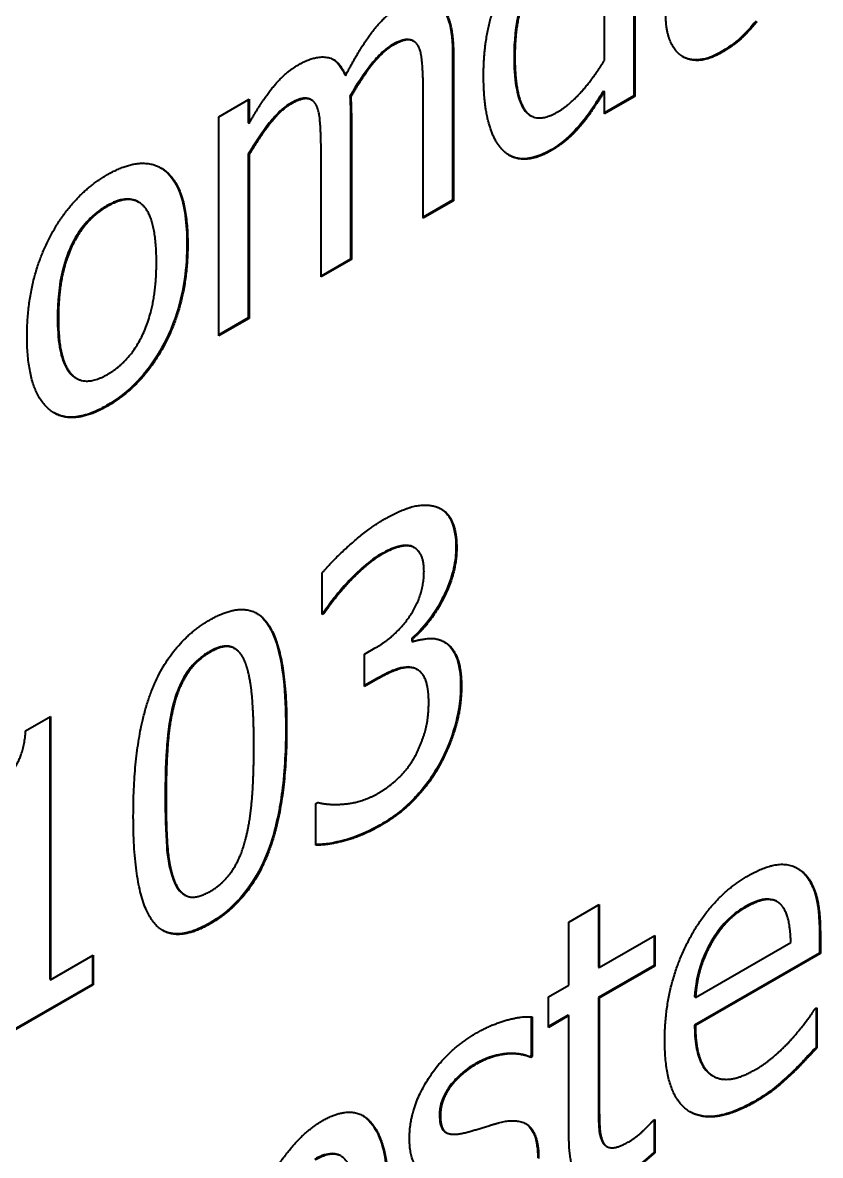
# Model space of a CAD drawing. Header units: millimetres. Extents: x 0 to 5945, y 0 to 4205.
# Drawn here: x 5586.598 to 5589.947, y 3282.714 to 3287.471 of the extents above; entities that cross this region are included whole.
import ezdxf

# ---------------------------------------------------------------- set-up
doc = ezdxf.new("R2010")
doc.units = ezdxf.units.MM
doc.header["$LTSCALE"] = 5
doc.layers.add('가시적인 것(ISO)', color=3, linetype='Continuous', lineweight=40)
doc.layers.add('가시적인 좁은 것(ISO)', color=3, linetype='Continuous', lineweight=35)

msp = doc.modelspace()

# ---------------------------------------------------------------- linework, layer by layer
at = {"layer": '가시적인 것(ISO)'}
for p, q in [((5589.1638, 3288.4404), (5589.1638, 3287.1635)), ((5589.1674, 3288.4424), (5589.1674, 3287.1614)), ((5589.0402, 3287.3118), (5589.0402, 3287.8435)), ((5588.236, 3287.3955), (5588.2395, 3287.3934)), ((5588.4031, 3287.3316), (5588.4031, 3286.7254)), ((5588.4067, 3287.3296), (5588.4067, 3286.7234)), ((5587.9502, 3287.2517), (5587.9537, 3287.2496)), ((5588.2795, 3286.6501), (5588.2795, 3287.1828)), ((5589.0366, 3287.1836), (5589.0402, 3287.1816)), ((5589.0402, 3287.0882), (5589.0402, 3287.1816)), ((5587.4217, 3287.0764), (5587.5489, 3287.1497)), ((5587.5453, 3287.1476), (5587.5453, 3287.0503)), ((5587.5489, 3287.1497), (5587.5489, 3287.0483)), ((5587.8071, 3287.1485), (5587.8106, 3287.1464)), ((5587.9717, 3287.1617), (5587.9752, 3287.1596)), ((5589.1638, 3287.1635), (5589.0402, 3287.0923)), ((5589.1674, 3287.1614), (5589.0402, 3287.0882)), ((5589.1638, 3287.1635), (5589.1674, 3287.1614)), ((5587.4217, 3286.1562), (5587.4217, 3287.0764)), ((5587.9742, 3287.0846), (5587.9742, 3286.4784)), ((5587.9778, 3287.0826), (5587.9778, 3286.4764)), ((5588.7285, 3287.0819), (5588.732, 3287.0799)), ((5587.5453, 3287.0503), (5587.5489, 3287.0483)), ((5587.8506, 3286.4031), (5587.8506, 3286.9358)), ((5587.5453, 3286.9191), (5587.5489, 3286.9171)), ((5587.5453, 3286.9191), (5587.5453, 3286.2314)), ((5587.5489, 3286.9171), (5587.5489, 3286.2294)), ((5587.0816, 3286.7193), (5587.0851, 3286.7173)), ((5588.4031, 3286.7254), (5588.2795, 3286.6542)), ((5588.4067, 3286.7234), (5588.2795, 3286.6501)), ((5588.4031, 3286.7254), (5588.4067, 3286.7234)), ((5587.9742, 3286.4784), (5587.8506, 3286.4072)), ((5587.9778, 3286.4764), (5587.8506, 3286.4031)), ((5587.9742, 3286.4784), (5587.9778, 3286.4764)), ((5587.5453, 3286.2314), (5587.4217, 3286.1602)), ((5587.5489, 3286.2294), (5587.4217, 3286.1562)), ((5587.5453, 3286.2314), (5587.5489, 3286.2294)), ((5586.8206, 3285.9794), (5586.8242, 3285.9774)), ((5588.2269, 3285.2736), (5588.2305, 3285.2715)), ((5588.2384, 3285.2685), (5588.242, 3285.2665)), ((5587.8557, 3284.9862), (5587.8557, 3285.1601)), ((5587.9596, 3285.1187), (5587.9632, 3285.1166)), ((5587.8599, 3284.9927), (5587.8557, 3284.9902)), ((5587.8635, 3284.9906), (5587.8557, 3284.9862)), ((5587.8599, 3284.9927), (5587.8635, 3284.9906)), ((5587.4851, 3284.8445), (5587.4886, 3284.8425)), ((5588.0336, 3284.8193), (5588.0783, 3284.8451)), ((5588.2312, 3284.8855), (5588.2312, 3284.8736)), ((5588.2312, 3284.8855), (5588.2348, 3284.8835)), ((5588.2312, 3284.8736), (5588.2348, 3284.8715)), ((5588.2348, 3284.8835), (5588.2348, 3284.8715)), ((5588.0336, 3284.6832), (5588.0336, 3284.8193)), ((5588.2518, 3284.7562), (5588.2554, 3284.7542)), ((5588.0877, 3284.7184), (5588.0336, 3284.6872)), ((5588.0912, 3284.7163), (5588.0336, 3284.6832)), ((5586.6103, 3284.4965), (5586.7151, 3284.5569)), ((5586.7116, 3284.5549), (5586.7116, 3283.4539)), ((5586.7151, 3284.5569), (5586.7151, 3283.4518)), ((5587.8282, 3284.1912), (5587.8377, 3284.1967)), ((5587.8282, 3284.0173), (5587.8282, 3284.1912)), ((5587.276, 3283.8094), (5587.2796, 3283.8073)), ((5588.8915, 3283.6938), (5589.0187, 3283.767)), ((5589.0151, 3283.765), (5589.0151, 3283.5047)), ((5589.0187, 3283.767), (5589.0187, 3283.5027)), ((5589.7627, 3283.781), (5589.7662, 3283.779)), ((5588.8915, 3283.4294), (5588.8915, 3283.6938)), ((5589.0187, 3283.5027), (5589.2525, 3283.6373)), ((5589.2489, 3283.6353), (5589.2489, 3283.5112)), ((5589.2525, 3283.6373), (5589.2525, 3283.5091)), ((5589.4226, 3283.3776), (5589.8232, 3283.6082)), ((5589.9434, 3283.6477), (5589.9434, 3283.5633)), ((5589.947, 3283.6457), (5589.947, 3283.5612)), ((5586.7151, 3283.4518), (5586.8939, 3283.5548)), ((5586.8939, 3283.5548), (5586.8939, 3283.4296)), ((5589.9434, 3283.5633), (5589.4191, 3283.2613)), ((5589.947, 3283.5612), (5589.4226, 3283.2593)), ((5589.9434, 3283.5633), (5589.947, 3283.5612)), ((5586.8904, 3283.5528), (5586.8904, 3283.4316)), ((5589.2489, 3283.5112), (5589.0151, 3283.3765)), ((5589.2525, 3283.5091), (5589.0187, 3283.3745)), ((5589.2489, 3283.5112), (5589.2525, 3283.5091)), ((5589.0151, 3283.5047), (5589.0187, 3283.5027)), ((5586.8904, 3283.4316), (5586.4023, 3283.1505)), ((5586.8939, 3283.4296), (5586.4023, 3283.1465)), ((5586.7116, 3283.4539), (5586.7151, 3283.4518)), ((5586.8904, 3283.4316), (5586.8939, 3283.4296)), ((5588.8055, 3283.3799), (5588.8915, 3283.4294)), ((5588.8055, 3283.2517), (5588.8055, 3283.3799)), ((5589.0151, 3283.3765), (5589.0151, 3282.9383)), ((5589.0151, 3283.3765), (5589.0187, 3283.3745)), ((5589.0187, 3283.3745), (5589.0187, 3282.9362)), ((5589.4191, 3283.3796), (5589.4226, 3283.3776)), ((5589.9246, 3283.3297), (5589.9323, 3283.3342)), ((5589.9288, 3283.3322), (5589.9288, 3283.1673)), ((5589.9323, 3283.3342), (5589.9323, 3283.1652)), ((5588.7332, 3283.2959), (5588.7332, 3283.1317)), ((5588.7367, 3283.2956), (5588.7367, 3283.1297)), ((5588.8879, 3283.3033), (5588.8055, 3283.2558)), ((5588.8915, 3283.3012), (5588.8055, 3283.2517)), ((5588.8879, 3283.3033), (5588.8915, 3283.3012)), ((5588.8915, 3282.7914), (5588.8915, 3283.3012)), ((5589.4191, 3283.2613), (5589.4226, 3283.2593)), ((5588.7332, 3283.1317), (5588.7263, 3283.1277)), ((5588.7263, 3283.1277), (5588.7299, 3283.1257)), ((5588.7367, 3283.1297), (5588.7299, 3283.1257)), ((5588.7332, 3283.1317), (5588.7367, 3283.1297)), ((5589.9288, 3283.1673), (5589.9323, 3283.1652)), ((5589.4935, 3283.0492), (5589.497, 3283.0472)), ((5589.2447, 3282.8597), (5589.2525, 3282.8642)), ((5589.2489, 3282.8621), (5589.2489, 3282.7271)), ((5589.2525, 3282.8642), (5589.2525, 3282.725)), ((5588.3728, 3282.8116), (5588.3763, 3282.8096)), ((5589.0323, 3282.7693), (5589.0359, 3282.7673)), ((5589.0476, 3282.7531), (5589.0511, 3282.7511)), ((5589.2489, 3282.7271), (5589.2525, 3282.725))]:
    msp.add_line(p, q, dxfattribs=at)
for points, knots in [([(5588.8699, 3287.7982), (5588.8546, 3287.7894), (5588.8394, 3287.779), (5588.8105, 3287.7551), (5588.797, 3287.742), (5588.763, 3287.7032), (5588.7449, 3287.6761), (5588.7144, 3287.6184), (5588.6971, 3287.5793), (5588.6664, 3287.4587), (5588.661, 3287.3907), (5588.661, 3287.3301)], [-0.1624545, -0.1624545, -0.1624545, -0.1624545, -0.1386819, -0.1386819, -0.1163914, -0.1163914, -0.0797493, -0.0797493, -0.0444714, -0.0444714, 0, 0, 0, 0]), ([(5588.3395, 3287.5564), (5588.3647, 3287.536), (5588.3786, 3287.5037), (5588.3989, 3287.4395), (5588.4031, 3287.3867), (5588.4031, 3287.3316)], [-0.06566306, -0.06566306, -0.06566306, -0.06566306, -0.0403897, -0.0403897, 0, 0, 0, 0]), ([(5589.677, 3287.4779), (5589.6564, 3287.4525), (5589.6346, 3287.4284), (5589.5896, 3287.3861), (5589.559, 3287.3652), (5589.524, 3287.345)], [-0.05957308, -0.05957308, -0.05957308, -0.05957308, -0.02969813, -0.02969813, 0, 0, 0, 0]), ([(5588.1487, 3287.3779), (5588.1349, 3287.3699), (5588.1212, 3287.3593), (5588.0893, 3287.3299), (5588.0738, 3287.3115), (5588.0307, 3287.2584), (5587.9991, 3287.2092), (5587.9717, 3287.1617)], [-0.04837341, -0.04837341, -0.04837341, -0.04837341, -0.0419405, -0.0419405, -0.03291733, -0.03291733, 0, 0, 0, 0]), ([(5588.236, 3287.3955), (5588.2354, 3287.3958), (5588.2348, 3287.3961), (5588.223, 3287.4022), (5588.2118, 3287.4015), (5588.1884, 3287.3982), (5588.1686, 3287.3894), (5588.1487, 3287.3779)], [-0.02403173, -0.02403173, -0.02403173, -0.02403173, -0.02366513, -0.02366513, -0.01690219, -0.01690219, 0, 0, 0, 0]), ([(5587.9012, 3287.317), (5587.9029, 3287.316), (5587.9044, 3287.315), (5587.9256, 3287.3001), (5587.9398, 3287.2776), (5587.9502, 3287.2517)], [-0.02675544, -0.02675544, -0.02675544, -0.02675544, -0.02500298, -0.02500298, 0, 0, 0, 0]), ([(5588.661, 3287.3301), (5588.661, 3287.2862), (5588.6633, 3287.2416), (5588.6752, 3287.1708), (5588.6835, 3287.1405), (5588.7062, 3287.0996), (5588.7167, 3287.0887), (5588.7285, 3287.0819)], [-0.09312793, -0.09312793, -0.09312793, -0.09312793, -0.068538, -0.068538, -0.04903162, -0.04903162, -0.03499451, -0.03499451, -0.03499451, -0.03499451]), ([(5589.524, 3287.345), (5589.5085, 3287.3361), (5589.4932, 3287.329), (5589.4587, 3287.3174), (5589.4439, 3287.3157), (5589.4099, 3287.3136), (5589.3876, 3287.3183), (5589.3681, 3287.3291)], [-0.04072356, -0.04072356, -0.04072356, -0.04072356, -0.0342612, -0.0342612, -0.02596549, -0.02596549, -0.0026427, -0.0026427, -0.0026427, -0.0026427]), ([(5589.0366, 3287.1836), (5589.0196, 3287.157), (5589.0025, 3287.1305), (5588.9695, 3287.0809), (5588.9521, 3287.0588), (5588.9343, 3287.0383)], [-0.03584254, -0.03584254, -0.03584254, -0.03584254, -0.01686341, -0.01686341, 0, 0, 0, 0]), ([(5587.7198, 3287.1309), (5587.7054, 3287.1226), (5587.6913, 3287.1117), (5587.6571, 3287.0796), (5587.6408, 3287.0593), (5587.6014, 3287.0092), (5587.572, 3286.9648), (5587.5453, 3286.9191)], [-0.04393803, -0.04393803, -0.04393803, -0.04393803, -0.03903194, -0.03903194, -0.03172074, -0.03172074, 0, 0, 0, 0]), ([(5587.8071, 3287.1485), (5587.8065, 3287.1488), (5587.8059, 3287.1491), (5587.7941, 3287.1552), (5587.7829, 3287.1545), (5587.7595, 3287.1512), (5587.7397, 3287.1424), (5587.7198, 3287.1309)], [-0.02403173, -0.02403173, -0.02403173, -0.02403173, -0.02366513, -0.02366513, -0.01690219, -0.01690219, 0, 0, 0, 0]), ([(5587.9717, 3287.1617), (5587.9725, 3287.1481), (5587.9732, 3287.1338), (5587.974, 3287.1151), (5587.9742, 3287.0993), (5587.9742, 3287.0846)], [-0.01412506, -0.01412506, -0.01412506, -0.01412506, -0.01077183, -0.01077183, 0, 0, 0, 0]), ([(5588.9343, 3287.0383), (5588.9093, 3287.0089), (5588.8886, 3286.9905), (5588.8566, 3286.9629), (5588.833, 3286.9471), (5588.8106, 3286.9342)], [-0.02791302, -0.02791302, -0.02791302, -0.02791302, -0.01906525, -0.01906525, 0, 0, 0, 0]), ([(5588.8106, 3286.9342), (5588.7867, 3286.9205), (5588.7632, 3286.9104), (5588.7179, 3286.8993), (5588.6965, 3286.8981), (5588.6637, 3286.9038), (5588.6517, 3286.9081), (5588.6406, 3286.9142)], [-0.06796176, -0.06796176, -0.06796176, -0.06796176, -0.0477141, -0.0477141, -0.02799481, -0.02799481, -0.01466847, -0.01466847, -0.01466847, -0.01466847]), ([(5587.1767, 3286.862), (5587.1787, 3286.8608), (5587.1806, 3286.8596), (5587.2183, 3286.8349), (5587.2403, 3286.7995), (5587.2792, 3286.7022), (5587.2875, 3286.6235), (5587.2875, 3286.5431)], [-0.09548026, -0.09548026, -0.09548026, -0.09548026, -0.09363038, -0.09363038, -0.05902886, -0.05902886, 0, 0, 0, 0]), ([(5586.9505, 3286.7018), (5586.9345, 3286.6926), (5586.9185, 3286.6817), (5586.8884, 3286.6567), (5586.8744, 3286.643), (5586.8408, 3286.6039), (5586.8233, 3286.5774), (5586.7898, 3286.5125), (5586.7761, 3286.4745), (5586.7499, 3286.3675), (5586.7442, 3286.2973), (5586.7442, 3286.2303)], [-0.1354496, -0.1354496, -0.1354496, -0.1354496, -0.1187598, -0.1187598, -0.1032644, -0.1032644, -0.0794084, -0.0794084, -0.0492342, -0.0492342, 0, 0, 0, 0]), ([(5587.0816, 3286.7193), (5587.0815, 3286.7194), (5587.0814, 3286.7195), (5587.0656, 3286.7285), (5587.0476, 3286.732), (5587.0028, 3286.7273), (5586.9768, 3286.717), (5586.9505, 3286.7018)], [-0.04114436, -0.04114436, -0.04114436, -0.04114436, -0.04101288, -0.04101288, -0.02228505, -0.02228505, 0, 0, 0, 0]), ([(5587.2875, 3286.5431), (5587.2875, 3286.4954), (5587.2846, 3286.4452), (5587.2709, 3286.3494), (5587.2611, 3286.3033), (5587.2241, 3286.184), (5587.1963, 3286.1298), (5587.1467, 3286.0448), (5587.1155, 3286.0025), (5587.0388, 3285.922), (5586.995, 3285.8887), (5586.9505, 3285.8631)], [-0.1332198, -0.1332198, -0.1332198, -0.1332198, -0.1137885, -0.1137885, -0.0968263, -0.0968263, -0.0702692, -0.0702692, -0.0377546, -0.0377546, 0, 0, 0, 0]), ([(5586.7442, 3286.2303), (5586.7442, 3286.1885), (5586.7466, 3286.1466), (5586.7581, 3286.0784), (5586.7663, 3286.0491), (5586.7931, 3285.9986), (5586.809, 3285.9861), (5586.8206, 3285.9794)], [-0.08182102, -0.08182102, -0.08182102, -0.08182102, -0.06687704, -0.06687704, -0.05461026, -0.05461026, -0.04084283, -0.04084283, -0.04084283, -0.04084283]), ([(5586.9505, 3285.8631), (5586.9262, 3285.8491), (5586.9018, 3285.8374), (5586.8556, 3285.8212), (5586.8339, 3285.8164), (5586.7815, 3285.813), (5586.7536, 3285.8191), (5586.7291, 3285.8328)], [-0.2314011, -0.2314011, -0.2314011, -0.2314011, -0.1968434, -0.1968434, -0.1646481, -0.1646481, -0.1156885, -0.1156885, -0.1156885, -0.1156885]), ([(5588.3531, 3285.4298), (5588.3588, 3285.4264), (5588.3641, 3285.4225), (5588.3811, 3285.4071), (5588.3909, 3285.3932), (5588.4118, 3285.3463), (5588.4169, 3285.3078), (5588.4169, 3285.2667)], [-0.05358236, -0.05358236, -0.05358236, -0.05358236, -0.04672289, -0.04672289, -0.03019584, -0.03019584, 0, 0, 0, 0]), ([(5588.2269, 3285.2736), (5588.2026, 3285.2793), (5588.1805, 3285.2733), (5588.1485, 3285.2637), (5588.1263, 3285.2534), (5588.104, 3285.2406)], [-0.02782653, -0.02782653, -0.02782653, -0.02782653, -0.01889632, -0.01889632, 0, 0, 0, 0]), ([(5588.104, 3285.2406), (5588.0685, 3285.2201), (5588.042, 3285.1973), (5588.0066, 3285.1662), (5587.9829, 3285.1432), (5587.9596, 3285.1187)], [-0.03103479, -0.03103479, -0.03103479, -0.03103479, -0.02134227, -0.02134227, 0, 0, 0, 0]), ([(5588.4169, 3285.2667), (5588.4169, 3285.2393), (5588.4139, 3285.2106), (5588.4008, 3285.1511), (5588.3912, 3285.1216), (5588.3632, 3285.0563), (5588.3407, 3285.0139), (5588.288, 3284.9399), (5588.2608, 3284.9102), (5588.2312, 3284.8855)], [-0.10433, -0.10433, -0.10433, -0.10433, -0.0793768, -0.0793768, -0.0550269, -0.0550269, -0.0257442, -0.0257442, 0, 0, 0, 0]), ([(5587.9596, 3285.1187), (5587.9274, 3285.0834), (5587.9094, 3285.0598), (5587.8885, 3285.0322), (5587.8738, 3285.0123), (5587.8599, 3284.9927)], [-0.02108501, -0.02108501, -0.02108501, -0.02108501, -0.01452286, -0.01452286, 0, 0, 0, 0]), ([(5587.5789, 3284.9917), (5587.5833, 3284.989), (5587.5876, 3284.9861), (5587.6092, 3284.9692), (5587.6346, 3284.9425), (5587.6916, 3284.7885), (5587.7026, 3284.6522), (5587.7026, 3284.5125)], [-0.1821808, -0.1821808, -0.1821808, -0.1821808, -0.166914, -0.166914, -0.1025074, -0.1025074, 0, 0, 0, 0]), ([(5587.4851, 3284.8445), (5587.4846, 3284.8448), (5587.4841, 3284.845), (5587.4703, 3284.8526), (5587.4568, 3284.8542), (5587.4234, 3284.8503), (5587.4022, 3284.8414), (5587.3812, 3284.8293)], [-0.03090274, -0.03090274, -0.03090274, -0.03090274, -0.03045864, -0.03045864, -0.01784843, -0.01784843, 0, 0, 0, 0]), ([(5588.3693, 3284.87), (5588.3787, 3284.8643), (5588.387, 3284.8569), (5588.4067, 3284.8331), (5588.414, 3284.8171), (5588.4319, 3284.7769), (5588.4367, 3284.7314), (5588.4367, 3284.6858)], [-0.0438611, -0.0438611, -0.0438611, -0.0438611, -0.0399867, -0.0399867, -0.0334581, -0.0334581, 0, 0, 0, 0]), ([(5587.3812, 3284.8293), (5587.3683, 3284.8218), (5587.3553, 3284.8131), (5587.3313, 3284.7936), (5587.3202, 3284.783), (5587.2995, 3284.7595), (5587.2845, 3284.7405), (5587.2523, 3284.68), (5587.2403, 3284.6464), (5587.2316, 3284.6139)], [-0.08378199, -0.08378199, -0.08378199, -0.08378199, -0.06139139, -0.06139139, -0.04110778, -0.04110778, -0.02142471, -0.02142471, 0, 0, 0, 0]), ([(5588.239, 3284.7618), (5588.2294, 3284.7646), (5588.219, 3284.7656), (5588.192, 3284.7639), (5588.178, 3284.7594), (5588.1444, 3284.7483), (5588.1159, 3284.7346), (5588.0877, 3284.7184)], [-0.03274112, -0.03274112, -0.03274112, -0.03274112, -0.02914895, -0.02914895, -0.02391107, -0.02391107, 0, 0, 0, 0]), ([(5588.4367, 3284.6858), (5588.4367, 3284.6138), (5588.4234, 3284.5556), (5588.3982, 3284.465), (5588.3763, 3284.411), (5588.3473, 3284.358)], [-0.05981794, -0.05981794, -0.05981794, -0.05981794, -0.03623744, -0.03623744, 0, 0, 0, 0]), ([(5587.2316, 3284.6139), (5587.2155, 3284.5559), (5587.2076, 3284.4939), (5587.2018, 3284.4142), (5587.1964, 3284.3405), (5587.1964, 3284.22)], [-0.2746672, -0.2746672, -0.2746672, -0.2746672, -0.0884611, -0.0884611, 0, 0, 0, 0]), ([(5587.7026, 3284.5125), (5587.7026, 3284.427), (5587.6987, 3284.334), (5587.6778, 3284.1734), (5587.6633, 3284.0976), (5587.6265, 3283.9866), (5587.6075, 3283.9381), (5587.5553, 3283.848), (5587.5283, 3283.8117), (5587.4607, 3283.7411), (5587.4211, 3283.7114), (5587.3812, 3283.6884)], [-0.2472625, -0.2472625, -0.2472625, -0.2472625, -0.1613508, -0.1613508, -0.0963333, -0.0963333, -0.0618763, -0.0618763, -0.0338693, -0.0338693, 0, 0, 0, 0]), ([(5588.3473, 3284.358), (5588.3327, 3284.3312), (5588.3166, 3284.3056), (5588.2787, 3284.2537), (5588.2588, 3284.2308), (5588.1962, 3284.1659), (5588.148, 3284.13), (5588.0997, 3284.1022)], [-0.07148187, -0.07148187, -0.07148187, -0.07148187, -0.05716317, -0.05716317, -0.04099243, -0.04099243, 0, 0, 0, 0]), ([(5587.1964, 3284.22), (5587.1964, 3284.1518), (5587.1977, 3284.0735), (5587.2048, 3283.9824), (5587.2101, 3283.923), (5587.2307, 3283.8701)], [-0.1797337, -0.1797337, -0.1797337, -0.1797337, -0.0506673, -0.0506673, 0, 0, 0, 0]), ([(5588.0997, 3284.1022), (5588.0281, 3284.061), (5587.9741, 3284.0449), (5587.909, 3284.027), (5587.8659, 3284.0186), (5587.8282, 3284.0193)], [-0.05838601, -0.05838601, -0.05838601, -0.05838601, -0.03694874, -0.03694874, -0.00112446, -0.00112446, -0.00112446, -0.00112446]), ([(5589.8592, 3283.9143), (5589.8732, 3283.9044), (5589.8852, 3283.8918), (5589.9088, 3283.857), (5589.9172, 3283.8358), (5589.9384, 3283.7728), (5589.9434, 3283.709), (5589.9434, 3283.6477)], [-0.06785624, -0.06785624, -0.06785624, -0.06785624, -0.05791182, -0.05791182, -0.04497634, -0.04497634, 0, 0, 0, 0]), ([(5587.2307, 3283.8701), (5587.2361, 3283.8559), (5587.2428, 3283.8429), (5587.2581, 3283.8226), (5587.2664, 3283.8149), (5587.276, 3283.8094)], [-0.05551213, -0.05551213, -0.05551213, -0.05551213, -0.04308536, -0.04308536, -0.03243009, -0.03243009, -0.03243009, -0.03243009]), ([(5589.6323, 3283.7587), (5589.6161, 3283.7495), (5589.5998, 3283.7386), (5589.5644, 3283.7104), (5589.5513, 3283.6966), (5589.5199, 3283.6617), (5589.4995, 3283.6319), (5589.4819, 3283.5996)], [-0.03522729, -0.03522729, -0.03522729, -0.03522729, -0.02935181, -0.02935181, -0.02212217, -0.02212217, 0, 0, 0, 0]), ([(5589.7627, 3283.781), (5589.7584, 3283.7835), (5589.754, 3283.7854), (5589.7364, 3283.791), (5589.7238, 3283.7909), (5589.6888, 3283.7874), (5589.6599, 3283.7746), (5589.6323, 3283.7587)], [-0.03520936, -0.03520936, -0.03520936, -0.03520936, -0.03201187, -0.03201187, -0.02341156, -0.02341156, 0, 0, 0, 0]), ([(5587.3812, 3283.6884), (5587.3566, 3283.6743), (5587.332, 3283.6627), (5587.2859, 3283.6478), (5587.2647, 3283.644), (5587.2224, 3283.6446), (5587.2026, 3283.6497), (5587.1851, 3283.6594)], [-0.3574821, -0.3574821, -0.3574821, -0.3574821, -0.2990686, -0.2990686, -0.2453836, -0.2453836, -0.1863245, -0.1863245, -0.1863245, -0.1863245]), ([(5589.4819, 3283.5996), (5589.4629, 3283.5648), (5589.448, 3283.5294), (5589.4313, 3283.4693), (5589.4228, 3283.4321), (5589.4191, 3283.3796)], [-0.09278401, -0.09278401, -0.09278401, -0.09278401, -0.03712524, -0.03712524, 0, 0, 0, 0]), ([(5589.4191, 3283.2613), (5589.4191, 3283.2299), (5589.421, 3283.1992), (5589.43, 3283.1463), (5589.4364, 3283.1233), (5589.4575, 3283.0794), (5589.473, 3283.061), (5589.4935, 3283.0492)], [-0.12236679, -0.12236679, -0.12236679, -0.12236679, -0.09940699, -0.09940699, -0.07930902, -0.07930902, -0.05480519, -0.05480519, -0.05480519, -0.05480519]), ([(5588.7263, 3283.1277), (5588.6876, 3283.1438), (5588.6488, 3283.1443), (5588.5786, 3283.1354), (5588.5388, 3283.1221), (5588.4977, 3283.0984)], [-0.06393371, -0.06393371, -0.06393371, -0.06393371, -0.03491759, -0.03491759, 0, 0, 0, 0]), ([(5589.9288, 3283.1673), (5589.9059, 3283.1428), (5589.8803, 3283.1158), (5589.8542, 3283.0883), (5589.8336, 3283.0675), (5589.8136, 3283.0493)], [-0.02400064, -0.02400064, -0.02400064, -0.02400064, -0.01762699, -0.01762699, 0, 0, 0, 0]), ([(5588.4977, 3283.0984), (5588.481, 3283.0888), (5588.4643, 3283.0775), (5588.4331, 3283.0517), (5588.4187, 3283.0377), (5588.3873, 3283.0011), (5588.3778, 3282.9852), (5588.3663, 3282.9652), (5588.36, 3282.9505), (5588.3502, 3282.9171), (5588.3481, 3282.8995), (5588.3481, 3282.8831)], [-0.03200283, -0.03200283, -0.03200283, -0.03200283, -0.02878977, -0.02878977, -0.02585873, -0.02585873, -0.02199873, -0.02199873, -0.01205069, -0.01205069, 0, 0, 0, 0]), ([(5589.8136, 3283.0493), (5589.7916, 3283.0289), (5589.7692, 3283.0092), (5589.7226, 3282.9724), (5589.6943, 3282.9547), (5589.6701, 3282.9408)], [-0.03994906, -0.03994906, -0.03994906, -0.03994906, -0.02053288, -0.02053288, 0, 0, 0, 0]), ([(5589.0151, 3282.9383), (5589.0151, 3282.9023), (5589.0153, 3282.8664), (5589.0187, 3282.8078), (5589.0235, 3282.7867), (5589.0323, 3282.7693)], [-0.04455538, -0.04455538, -0.04455538, -0.04455538, -0.01817016, -0.01817016, 0, 0, 0, 0]), ([(5589.6701, 3282.9408), (5589.6385, 3282.9226), (5589.6067, 3282.9071), (5589.5474, 3282.886), (5589.52, 3282.8795), (5589.4586, 3282.8755), (5589.4273, 3282.8818), (5589.4, 3282.897)], [-0.25738, -0.25738, -0.25738, -0.25738, -0.2101741, -0.2101741, -0.167381, -0.167381, -0.1099943, -0.1099943, -0.1099943, -0.1099943]), ([(5588.0248, 3282.8813), (5588.0273, 3282.8798), (5588.0297, 3282.8783), (5588.0577, 3282.8586), (5588.0801, 3282.8282), (5588.1215, 3282.7231), (5588.1298, 3282.642), (5588.1298, 3282.5596)], [-0.1045878, -0.1045878, -0.1045878, -0.1045878, -0.100807, -0.100807, -0.0604437, -0.0604437, 0, 0, 0, 0]), ([(5588.3481, 3282.8831), (5588.3481, 3282.8704), (5588.349, 3282.8579), (5588.3537, 3282.8365), (5588.3573, 3282.8272), (5588.3651, 3282.8174), (5588.3682, 3282.8143), (5588.3728, 3282.8117)], [-0.0795457, -0.0795457, -0.0795457, -0.0795457, -0.0578904, -0.0578904, -0.03747234, -0.03747234, -0.02905041, -0.02905041, -0.02905041, -0.02905041]), ([(5588.7087, 3282.8476), (5588.709, 3282.8474), (5588.7094, 3282.8472), (5588.7231, 3282.8385), (5588.7359, 3282.8252), (5588.7567, 3282.7748), (5588.7607, 3282.7398), (5588.7607, 3282.7033)], [-0.04960021, -0.04960021, -0.04960021, -0.04960021, -0.04903769, -0.04903769, -0.02674535, -0.02674535, 0, 0, 0, 0]), ([(5587.9311, 3282.7128), (5587.9309, 3282.7129), (5587.9308, 3282.713), (5587.9182, 3282.7201), (5587.9038, 3282.7227), (5587.867, 3282.7187), (5587.845, 3282.7097), (5587.823, 3282.697)], [-0.03375337, -0.03375337, -0.03375337, -0.03375337, -0.03359246, -0.03359246, -0.01870461, -0.01870461, 0, 0, 0, 0]), ([(5589.2489, 3282.7271), (5589.2168, 3282.698), (5589.1915, 3282.678), (5589.1538, 3282.6491), (5589.1307, 3282.6332), (5589.108, 3282.6201)], [-0.03242558, -0.03242558, -0.03242558, -0.03242558, -0.01932845, -0.01932845, 0, 0, 0, 0])]:
    msp.add_open_spline(points, degree=3, knots=knots, dxfattribs=at)
for points, degree in [([(5588.8734, 3287.7961), (5588.7754, 3287.7397), (5588.6645, 3287.497), (5588.6645, 3287.328)], 2), ([(5588.533, 3287.2493), (5588.533, 3287.3706), (5588.5846, 3287.5771), (5588.6302, 3287.67)], 2), ([(5588.3431, 3287.5543), (5588.3732, 3287.5299), (5588.4067, 3287.424), (5588.4067, 3287.3296)], 2), ([(5587.9537, 3287.2496), (5588.0113, 3287.3613), (5588.1205, 3287.5046), (5588.1849, 3287.5418)], 2), ([(5589.3651, 3287.3309), (5589.3341, 3287.3509), (5589.298, 3287.4414), (5589.298, 3287.503)], 2), ([(5589.6805, 3287.4758), (5589.647, 3287.4347), (5589.5842, 3287.3757), (5589.5275, 3287.343)], 2), ([(5588.1523, 3287.3759), (5588.1127, 3287.3531), (5588.0233, 3287.243), (5587.9752, 3287.1596)], 2), ([(5588.2588, 3287.3727), (5588.2451, 3287.3975), (5588.1952, 3287.4006), (5588.1523, 3287.3759)], 2), ([(5588.2795, 3287.1828), (5588.2795, 3287.2464), (5588.2717, 3287.3503), (5588.2588, 3287.3727)], 2), ([(5587.756, 3287.2948), (5587.8231, 3287.3334), (5587.9262, 3287.3182), (5587.9537, 3287.2496)], 2), ([(5588.6645, 3287.328), (5588.6645, 3287.165), (5588.7496, 3287.0421), (5588.8442, 3287.0966)], 2), ([(5589.5275, 3287.343), (5589.4802, 3287.3158), (5589.3969, 3287.3105), (5589.3651, 3287.3309)], 2), ([(5587.5489, 3287.0483), (5587.5987, 3287.1376), (5587.6967, 3287.2606), (5587.756, 3287.2948)], 2), ([(5588.8442, 3287.0966), (5588.894, 3287.1253), (5588.9955, 3287.2393), (5589.0402, 3287.3118)], 2), ([(5588.6112, 3286.9386), (5588.5734, 3286.9774), (5588.533, 3287.133), (5588.533, 3287.2493)], 2), ([(5589.0402, 3287.1816), (5589.0101, 3287.1345), (5588.9671, 3287.07), (5588.9379, 3287.0362)], 2), ([(5587.7234, 3287.1289), (5587.6821, 3287.1051), (5587.5918, 3286.9906), (5587.5489, 3286.9171)], 2), ([(5587.8299, 3287.1257), (5587.8162, 3287.1505), (5587.7663, 3287.1536), (5587.7234, 3287.1289)], 2), ([(5587.8506, 3286.9358), (5587.8506, 3286.9994), (5587.8428, 3287.1033), (5587.8299, 3287.1257)], 2), ([(5587.9752, 3287.1596), (5587.9761, 3287.1462), (5587.9778, 3287.1084), (5587.9778, 3287.0826)], 2), ([(5588.9379, 3287.0362), (5588.9112, 3287.005), (5588.8528, 3286.9544), (5588.8141, 3286.9322)], 2), ([(5588.8141, 3286.9322), (5588.7522, 3286.8965), (5588.6473, 3286.8988), (5588.6112, 3286.9386)], 2), ([(5586.9541, 3286.833), (5587.1071, 3286.9211), (5587.291, 3286.7726), (5587.291, 3286.541)], 2), ([(5586.6163, 3286.1525), (5586.6163, 3286.383), (5586.8019, 3286.7454), (5586.9541, 3286.833)], 2), ([(5586.9541, 3286.6998), (5586.8552, 3286.6429), (5586.7478, 3286.4071), (5586.7478, 3286.2282)], 2), ([(5587.1595, 3286.4653), (5587.1595, 3286.6442), (5587.0529, 3286.7567), (5586.9541, 3286.6998)], 2), ([(5587.291, 3286.541), (5587.291, 3286.3085), (5587.1071, 3285.9492), (5586.9541, 3285.8611)], 2), ([(5586.9541, 3285.9942), (5587.0521, 3286.0506), (5587.1595, 3286.2884), (5587.1595, 3286.4653)], 2), ([(5586.7478, 3286.2282), (5586.7478, 3286.0543), (5586.8552, 3285.9373), (5586.9541, 3285.9942)], 2), ([(5586.9541, 3285.8611), (5586.7968, 3285.7705), (5586.6163, 3285.9279), (5586.6163, 3286.1525)], 2), ([(5588.1187, 3285.3871), (5588.1875, 3285.4267), (5588.2889, 3285.4513), (5588.3302, 3285.4393)], 2), ([(5588.3302, 3285.4393), (5588.3749, 3285.4263), (5588.4204, 3285.3402), (5588.4204, 3285.2647)], 2), ([(5587.8557, 3285.1601), (5587.8996, 3285.2141), (5588.0508, 3285.348), (5588.1187, 3285.3871)], 2), ([(5588.2305, 3285.2715), (5588.2047, 3285.2776), (5588.1428, 3285.2588), (5588.1076, 3285.2385)], 2), ([(5588.2384, 3285.2685), (5588.2348, 3285.2706), (5588.231, 3285.2723), (5588.2269, 3285.2736)], 3), ([(5588.2829, 3285.1686), (5588.2829, 3285.2153), (5588.2528, 3285.2645), (5588.2305, 3285.2715)], 2), ([(5588.1076, 3285.2385), (5588.0706, 3285.2172), (5587.9984, 3285.1538), (5587.9632, 3285.1166)], 2), ([(5588.4204, 3285.2647), (5588.4204, 3285.1633), (5588.3113, 3284.9474), (5588.2348, 3284.8835)], 2), ([(5588.0783, 3284.8451), (5588.1694, 3284.8975), (5588.2829, 3285.0682), (5588.2829, 3285.1686)], 2), ([(5587.9632, 3285.1166), (5587.9305, 3285.0809), (5587.8824, 3285.0174), (5587.8635, 3284.9906)], 2), ([(5587.3847, 3284.9634), (5587.5506, 3285.0589), (5587.7062, 3284.8305), (5587.7062, 3284.5105)], 2), ([(5587.0624, 3284.1388), (5587.0624, 3284.4707), (5587.2197, 3284.8683), (5587.3847, 3284.9634)], 2), ([(5587.5325, 3284.7852), (5587.5119, 3284.8359), (5587.4414, 3284.8599), (5587.3847, 3284.8272)], 2), ([(5588.2348, 3284.8715), (5588.2666, 3284.8819), (5588.3388, 3284.8877), (5588.3697, 3284.8698)], 2), ([(5588.3697, 3284.8698), (5588.4007, 3284.8528), (5588.4402, 3284.7643), (5588.4402, 3284.6838)], 2), ([(5587.3847, 3284.8272), (5587.328, 3284.7946), (5587.2558, 3284.6884), (5587.2351, 3284.6119)], 2), ([(5587.5686, 3284.4313), (5587.5686, 3284.5575), (5587.5523, 3284.7339), (5587.5325, 3284.7852)], 2), ([(5588.2425, 3284.7597), (5588.2141, 3284.7682), (5588.1368, 3284.7426), (5588.0912, 3284.7163)], 2), ([(5588.2518, 3284.7562), (5588.2478, 3284.7585), (5588.2435, 3284.7604), (5588.239, 3284.7618)], 3), ([(5588.3027, 3284.6165), (5588.3027, 3284.6831), (5588.2709, 3284.7512), (5588.2425, 3284.7597)], 2), ([(5588.4402, 3284.6838), (5588.4402, 3284.6013), (5588.3938, 3284.4344), (5588.3508, 3284.356)], 2), ([(5587.2351, 3284.6119), (5587.2145, 3284.5374), (5587.1999, 3284.3382), (5587.1999, 3284.218)], 2), ([(5588.2477, 3284.394), (5588.2743, 3284.4461), (5588.3027, 3284.5499), (5588.3027, 3284.6165)], 2), ([(5587.7062, 3284.5105), (5587.7062, 3284.1806), (5587.5489, 3283.7809), (5587.3847, 3283.6864)], 2), ([(5586.4023, 3284.2058), (5586.5063, 3284.2657), (5586.6042, 3284.3937), (5586.6103, 3284.4965)], 2), ([(5587.5325, 3284.0368), (5587.5523, 3284.1089), (5587.5686, 3284.3051), (5587.5686, 3284.4313)], 2), ([(5588.0955, 3284.2378), (5588.1368, 3284.2616), (5588.2193, 3284.3409), (5588.2477, 3284.394)], 2), ([(5588.3508, 3284.356), (5588.307, 3284.2751), (5588.1823, 3284.1457), (5588.1033, 3284.1002)], 2), ([(5587.8377, 3284.1967), (5587.8806, 3284.1836), (5588.0233, 3284.1962), (5588.0955, 3284.2378)], 2), ([(5587.1999, 3284.218), (5587.1999, 3284.0888), (5587.2128, 3283.9233), (5587.2343, 3283.8681)], 2), ([(5587.3847, 3283.6864), (5587.2179, 3283.5903), (5587.0624, 3283.8158), (5587.0624, 3284.1388)], 2), ([(5588.1033, 3284.1002), (5588.0276, 3284.0566), (5587.8789, 3284.0157), (5587.8282, 3284.0173)], 2), ([(5587.3847, 3283.8225), (5587.4406, 3283.8547), (5587.5128, 3283.9609), (5587.5325, 3284.0368)], 2), ([(5589.6435, 3283.8884), (5589.714, 3283.929), (5589.8223, 3283.9416), (5589.8627, 3283.9122)], 2), ([(5589.2937, 3283.196), (5589.2937, 3283.4206), (5589.4871, 3283.7983), (5589.6435, 3283.8884)], 2), ([(5589.8493, 3283.9208), (5589.8527, 3283.9188), (5589.856, 3283.9166), (5589.8592, 3283.9143)], 3), ([(5589.8627, 3283.9122), (5589.904, 3283.8833), (5589.947, 3283.756), (5589.947, 3283.6457)], 2), ([(5587.2343, 3283.8681), (5587.254, 3283.8159), (5587.3262, 3283.7889), (5587.3847, 3283.8225)], 2), ([(5589.6358, 3283.7567), (5589.5851, 3283.7275), (5589.5138, 3283.6497), (5589.4854, 3283.5975)], 2), ([(5589.7802, 3283.7683), (5589.7579, 3283.7902), (5589.6874, 3283.7864), (5589.6358, 3283.7567)], 2), ([(5589.8232, 3283.6082), (5589.8215, 3283.6698), (5589.8, 3283.7489), (5589.7802, 3283.7683)], 2), ([(5589.4854, 3283.5975), (5589.4562, 3283.5439), (5589.4269, 3283.4387), (5589.4226, 3283.3776)], 2), ([(5589.8275, 3283.2032), (5589.8619, 3283.2429), (5589.9091, 3283.3049), (5589.9246, 3283.3297)], 2), ([(5588.5038, 3283.2281), (5588.5666, 3283.2642), (5588.6938, 3283.2997), (5588.7367, 3283.2956)], 2), ([(5588.2219, 3282.7855), (5588.2219, 3282.9097), (5588.3757, 3283.1543), (5588.5038, 3283.2281)], 2), ([(5589.4226, 3283.2593), (5589.4226, 3283.0993), (5589.555, 3283.0056), (5589.6728, 3283.0734)], 2), ([(5589.6736, 3282.9387), (5589.4931, 3282.8348), (5589.2937, 3282.9674), (5589.2937, 3283.196)], 2), ([(5589.6728, 3283.0734), (5589.714, 3283.0972), (5589.7948, 3283.1665), (5589.8275, 3283.2032)], 2), ([(5588.7299, 3283.1257), (5588.6817, 3283.1457), (5588.5614, 3283.131), (5588.5012, 3283.0964)], 2), ([(5589.9323, 3283.1652), (5589.91, 3283.1414), (5589.8438, 3283.0715), (5589.8172, 3283.0472)], 2), ([(5588.5012, 3283.0964), (5588.4385, 3283.0603), (5588.3517, 3282.9457), (5588.3517, 3282.8811)], 2), ([(5589.8172, 3283.0472), (5589.7802, 3283.013), (5589.72, 3282.9655), (5589.6736, 3282.9387)], 2), ([(5589.0187, 3282.9362), (5589.0187, 3282.8667), (5589.023, 3282.7926), (5589.0359, 3282.7673)], 2), ([(5587.8574, 3282.8598), (5587.9881, 3282.9351), (5588.1333, 3282.7683), (5588.1333, 3282.5576)], 2), ([(5587.6262, 3282.6044), (5587.6735, 3282.6843), (5587.7895, 3282.8207), (5587.8574, 3282.8598)], 2), ([(5588.3517, 3282.8811), (5588.3517, 3282.8224), (5588.4032, 3282.7955), (5588.46, 3282.8103)], 2), ([(5588.46, 3282.8103), (5588.4883, 3282.8177), (5588.558, 3282.8399), (5588.5958, 3282.8507)], 2), ([(5588.5958, 3282.8507), (5588.68, 3282.8734), (5588.7642, 3282.8036), (5588.7642, 3282.7013)], 2), ([(5589.1433, 3282.7715), (5589.1742, 3282.7893), (5589.2318, 3282.8453), (5589.2447, 3282.8597)], 2), ([(5588.3869, 3282.6311), (5588.3001, 3282.6119), (5588.2219, 3282.694), (5588.2219, 3282.7855)], 2), ([(5589.1115, 3282.618), (5589.0075, 3282.5581), (5588.8915, 3282.6354), (5588.8915, 3282.7914)], 2), ([(5589.0323, 3282.7693), (5589.0362, 3282.7622), (5589.0413, 3282.7567), (5589.0476, 3282.7531)], 3), ([(5589.0359, 3282.7673), (5589.0479, 3282.7454), (5589.0995, 3282.7462), (5589.1433, 3282.7715)], 2), ([(5588.0018, 3282.464), (5588.0018, 3282.622), (5587.9193, 3282.7484), (5587.8265, 3282.6949)], 2), ([(5589.2525, 3282.725), (5589.2164, 3282.6923), (5589.1433, 3282.6363), (5589.1115, 3282.618)], 2)]:
    msp.add_open_spline(points, degree=degree, dxfattribs=at)
at = {"layer": '가시적인 좁은 것(ISO)'}
for p, q in [((5588.1487, 3287.3779), (5588.1523, 3287.3759)), ((5588.4031, 3287.3316), (5588.4067, 3287.3296)), ((5588.661, 3287.3301), (5588.6645, 3287.328)), ((5589.524, 3287.345), (5589.5275, 3287.343)), ((5587.7198, 3287.1309), (5587.7234, 3287.1289)), ((5587.9742, 3287.0846), (5587.9778, 3287.0826)), ((5588.9343, 3287.0383), (5588.9379, 3287.0362)), ((5588.8106, 3286.9342), (5588.8141, 3286.9322)), ((5586.9505, 3286.7018), (5586.9541, 3286.6998)), ((5587.2875, 3286.5431), (5587.291, 3286.541)), ((5586.7442, 3286.2303), (5586.7478, 3286.2282)), ((5586.9505, 3285.8631), (5586.9541, 3285.8611)), ((5588.104, 3285.2406), (5588.1076, 3285.2385)), ((5588.4169, 3285.2667), (5588.4204, 3285.2647)), ((5587.3812, 3284.8293), (5587.3847, 3284.8272)), ((5588.239, 3284.7618), (5588.2425, 3284.7597)), ((5588.0877, 3284.7184), (5588.0912, 3284.7163)), ((5588.4367, 3284.6858), (5588.4402, 3284.6838)), ((5587.2316, 3284.6139), (5587.2351, 3284.6119)), ((5587.7026, 3284.5125), (5587.7062, 3284.5105)), ((5588.3473, 3284.358), (5588.3508, 3284.356)), ((5587.1964, 3284.22), (5587.1999, 3284.218)), ((5588.0997, 3284.1022), (5588.1033, 3284.1002)), ((5589.8592, 3283.9143), (5589.8627, 3283.9122)), ((5587.2307, 3283.8701), (5587.2343, 3283.8681)), ((5589.6323, 3283.7587), (5589.6358, 3283.7567)), ((5587.3812, 3283.6884), (5587.3847, 3283.6864)), ((5589.9434, 3283.6477), (5589.947, 3283.6457)), ((5589.4819, 3283.5996), (5589.4854, 3283.5975)), ((5588.4977, 3283.0984), (5588.5012, 3283.0964)), ((5589.8136, 3283.0493), (5589.8172, 3283.0472)), ((5589.0151, 3282.9383), (5589.0187, 3282.9362)), ((5589.6701, 3282.9408), (5589.6736, 3282.9387)), ((5588.3481, 3282.8831), (5588.3517, 3282.8811))]:
    msp.add_line(p, q, dxfattribs=at)

doc.saveas('drawing.dxf')
